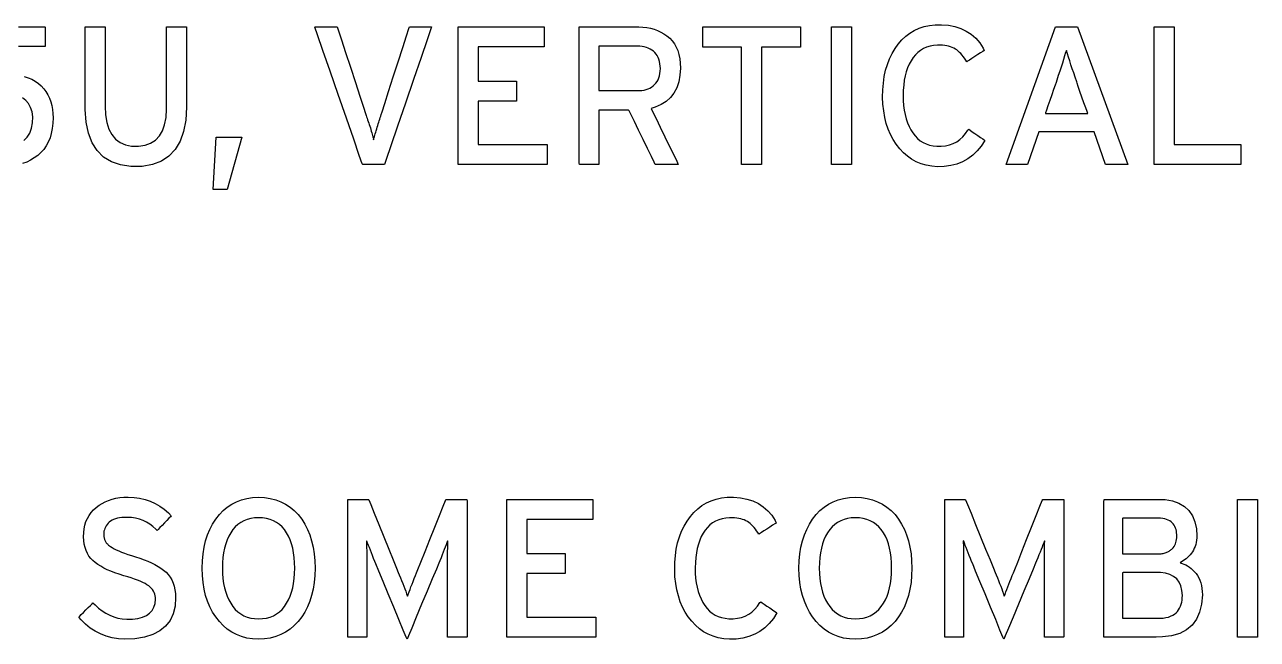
# Model space of a CAD drawing. Extents: x 1 to 47.7, y 0.2 to 35.
# Drawn here: x 7.578 to 9.928, y 25.846 to 27.016 of the extents above; entities that cross this region are included whole.
import ezdxf

# ---------------------------------------------------------------- set-up
doc = ezdxf.new("R2010")
doc.units = 0
doc.header["$MEASUREMENT"] = 0
doc.layers.add('8_0_____DWG', color=7, linetype='CONTINUOUS')

msp = doc.modelspace()

# ---------------------------------------------------------------- linework, layer by layer
at = {"layer": '8_0_____DWG'}
for points in [[(7.567, 27.0124), (7.5903, 27.0124), (7.6078, 27.0124), (7.6169, 27.0124), (7.6175, 27.0118), (7.6175, 27.0089), (7.6175, 27.0041), (7.6175, 26.9983), (7.6175, 26.9919), (7.6175, 26.9858), (7.6175, 26.9805), (7.6175, 26.9767), (7.6175, 26.9751), (7.614, 26.975), (7.603, 26.975), (7.5865, 26.975), (7.5668, 26.975)], [(8.4049, 26.75), (8.4049, 27.0124), (8.5687, 27.0124), (8.5687, 26.9743), (8.443, 26.9743), (8.443, 26.9091), (8.516, 26.9091), (8.516, 26.871), (8.443, 26.871), (8.443, 26.7881), (8.5742, 26.7881), (8.5742, 26.75), (8.4049, 26.75)], [(8.9832, 26.9739), (8.9832, 26.75), (8.9451, 26.75), (8.9451, 26.9739), (8.8709, 26.9739), (8.8709, 27.0124), (9.0574, 27.0124), (9.0574, 26.9739), (8.9832, 26.9739)], [(9.1163, 26.75), (9.1163, 27.0124), (9.1544, 27.0124), (9.1544, 26.75), (9.1163, 26.75)], [(9.6389, 26.75), (9.6169, 26.8123), (9.5118, 26.8123), (9.49, 26.75), (9.4492, 26.75), (9.5437, 27.0124), (9.5854, 27.0124), (9.681, 26.75), (9.6389, 26.75)], [(9.7317, 26.75), (9.7317, 27.0124), (9.7698, 27.0124), (9.7698, 26.7884), (9.8966, 26.7884), (9.8966, 26.75), (9.7317, 26.75)], [(7.5773, 26.9179), (7.585, 26.9155), (7.5921, 26.9124), (7.5986, 26.9088), (7.6046, 26.9046), (7.61, 26.8998), (7.6148, 26.8945), (7.619, 26.8889), (7.6226, 26.8828), (7.6257, 26.8764), (7.6282, 26.8697), (7.6302, 26.8626), (7.6316, 26.8551), (7.6325, 26.8473), (7.6327, 26.8391), (7.6323, 26.8286), (7.6312, 26.8187), (7.6293, 26.8095), (7.6268, 26.8009), (7.6235, 26.7929), (7.6196, 26.7856), (7.6149, 26.7789), (7.6095, 26.7729), (7.6035, 26.7675), (7.5969, 26.7627), (7.5899, 26.7585), (7.5824, 26.7549), (7.5745, 26.7519)], [(7.5767, 26.7959), (7.5833, 26.8023), (7.5882, 26.81), (7.5917, 26.8191), (7.5936, 26.8295), (7.5938, 26.8407), (7.5925, 26.8504), (7.5899, 26.8589), (7.586, 26.8661), (7.5809, 26.8722), (7.5744, 26.877)], [(7.9645, 26.7028), (7.938, 26.7028), (7.9435, 26.802), (7.9927, 26.802), (7.9645, 26.7028)], [(8.4978, 25.85), (8.4978, 26.1124), (8.6615, 26.1124), (8.6615, 26.0743), (8.5358, 26.0743), (8.5358, 26.0091), (8.6088, 26.0091), (8.6088, 25.971), (8.5358, 25.971), (8.5358, 25.8881), (8.667, 25.8881), (8.667, 25.85), (8.4978, 25.85)], [(9.8901, 25.85), (9.8901, 26.1124), (9.9282, 26.1124), (9.9282, 25.85), (9.8901, 25.85)]]:
    msp.add_lwpolyline(points, dxfattribs=at)
for points in [[(7.8871, 26.8594), (7.8856, 26.8347), (7.8815, 26.8131), (7.8748, 26.7945), (7.8655, 26.7789), (7.8536, 26.7663), (7.8392, 26.7567), (7.8221, 26.7501), (7.8025, 26.7465), (7.7808, 26.7462), (7.761, 26.7493), (7.7437, 26.7554), (7.729, 26.7644), (7.7169, 26.7766), (7.7073, 26.7917), (7.7003, 26.8098), (7.6959, 26.8309), (7.694, 26.855), (7.6939, 26.8639), (7.6939, 26.8774), (7.6939, 26.8981), (7.6939, 26.9231), (7.6939, 26.9495), (7.6939, 26.9745), (7.6939, 26.9952), (7.6939, 27.0087), (7.694, 27.0124), (7.6959, 27.0124), (7.7001, 27.0124), (7.7058, 27.0124), (7.7123, 27.0124), (7.7188, 27.0124), (7.7247, 27.0124), (7.7293, 27.0124), (7.7317, 27.0124), (7.732, 27.0103), (7.732, 26.9986), (7.732, 26.9793), (7.732, 26.9551), (7.732, 26.9289), (7.732, 26.9035), (7.732, 26.8819), (7.732, 26.8668), (7.732, 26.8612), (7.7328, 26.8446), (7.7351, 26.83), (7.7391, 26.8175), (7.7446, 26.807), (7.7516, 26.7986), (7.7603, 26.7921), (7.7705, 26.7877), (7.7823, 26.7854), (7.7955, 26.7851), (7.8079, 26.787), (7.8186, 26.7909), (7.8277, 26.7967), (7.8352, 26.8045), (7.841, 26.8142), (7.8453, 26.826), (7.848, 26.8396), (7.849, 26.8553), (7.849, 26.8624), (7.849, 26.876), (7.849, 26.8969), (7.849, 26.9221), (7.849, 26.9488), (7.849, 26.9741), (7.849, 26.995), (7.849, 27.0086), (7.8491, 27.0124), (7.851, 27.0124), (7.8552, 27.0124), (7.8609, 27.0124), (7.8674, 27.0124), (7.8739, 27.0124), (7.8798, 27.0124), (7.8844, 27.0124), (7.8868, 27.0124), (7.8871, 27.0103), (7.8871, 26.9985), (7.8871, 26.9789), (7.8871, 26.9544), (7.8871, 26.9279), (7.8871, 26.9022), (7.8871, 26.8803), (7.8871, 26.8651)], [(8.2641, 26.75), (8.2626, 26.75), (8.2585, 26.75), (8.2526, 26.75), (8.2456, 26.75), (8.2385, 26.75), (8.2318, 26.75), (8.2265, 26.75), (8.2232, 26.75), (8.2221, 26.7513), (8.2164, 26.7675), (8.2058, 26.7982), (8.1918, 26.8384), (8.1762, 26.8833), (8.1607, 26.9279), (8.147, 26.9674), (8.1367, 26.997), (8.1316, 27.0116), (8.1322, 27.0124), (8.1358, 27.0124), (8.1415, 27.0124), (8.1484, 27.0124), (8.1558, 27.0124), (8.1629, 27.0124), (8.1689, 27.0124), (8.1729, 27.0124), (8.1742, 27.0123), (8.1766, 27.005), (8.1823, 26.9877), (8.1902, 26.9634), (8.1994, 26.9353), (8.2089, 26.9065), (8.2175, 26.8801), (8.2243, 26.8592), (8.2283, 26.847), (8.2294, 26.8438), (8.2303, 26.841), (8.2313, 26.8381), (8.2323, 26.8352), (8.2333, 26.8323), (8.2343, 26.8292), (8.2353, 26.8261), (8.2363, 26.823), (8.2374, 26.8198), (8.2383, 26.8166), (8.2392, 26.8135), (8.24, 26.8106), (8.2407, 26.8079), (8.2414, 26.8053), (8.2421, 26.8029), (8.2427, 26.8007), (8.2432, 26.7986), (8.2437, 26.7974), (8.2442, 26.7993), (8.2447, 26.8015), (8.2453, 26.8037), (8.2461, 26.8062), (8.2469, 26.8088), (8.2477, 26.8116), (8.2487, 26.8146), (8.2497, 26.8178), (8.2507, 26.821), (8.2517, 26.8243), (8.2526, 26.8275), (8.2536, 26.8306), (8.2545, 26.8336), (8.2554, 26.8366), (8.2563, 26.8395), (8.2571, 26.8424), (8.258, 26.8452), (8.2597, 26.8506), (8.2648, 26.8663), (8.2723, 26.8895), (8.2812, 26.9171), (8.2906, 26.9459), (8.2993, 26.973), (8.3065, 26.995), (8.311, 27.009), (8.3122, 27.0124), (8.3146, 27.0124), (8.3193, 27.0124), (8.3256, 27.0124), (8.3328, 27.0124), (8.34, 27.0124), (8.3465, 27.0124), (8.3514, 27.0124), (8.354, 27.0124), (8.3528, 27.0083), (8.3457, 26.9877), (8.3341, 26.954), (8.3197, 26.912), (8.3042, 26.8667), (8.2892, 26.823), (8.2764, 26.7857), (8.2675, 26.7597)], [(8.8286, 26.9339), (8.8276, 26.92), (8.8252, 26.9074), (8.8214, 26.8961), (8.8161, 26.8862), (8.8093, 26.8775), (8.8011, 26.8702), (8.7915, 26.8642), (8.7804, 26.8595), (8.7729, 26.8567), (8.7761, 26.8501), (8.7822, 26.8375), (8.7901, 26.8211), (8.799, 26.8028), (8.8078, 26.7845), (8.8157, 26.7684), (8.8215, 26.7563), (8.8244, 26.7503), (8.8237, 26.75), (8.82, 26.75), (8.8142, 26.75), (8.807, 26.75), (8.7994, 26.75), (8.7922, 26.75), (8.7861, 26.75), (8.7819, 26.75), (8.7806, 26.75), (8.7784, 26.7545), (8.7731, 26.7653), (8.7658, 26.7804), (8.7574, 26.7978), (8.7487, 26.8157), (8.7408, 26.8321), (8.7345, 26.845), (8.7308, 26.8526), (8.7298, 26.8538), (8.7259, 26.8538), (8.7189, 26.8538), (8.71, 26.8538), (8.7001, 26.8538), (8.6904, 26.8538), (8.6819, 26.8538), (8.6757, 26.8538), (8.6729, 26.8538), (8.6728, 26.8512), (8.6728, 26.842), (8.6728, 26.8279), (8.6728, 26.8109), (8.6728, 26.7929), (8.6728, 26.7759), (8.6728, 26.7619), (8.6728, 26.7526), (8.6727, 26.75), (8.6709, 26.75), (8.6668, 26.75), (8.6613, 26.75), (8.655, 26.75), (8.6486, 26.75), (8.6428, 26.75), (8.6383, 26.75), (8.6358, 26.75), (8.6355, 26.753), (8.6355, 26.7722), (8.6355, 26.8049), (8.6355, 26.8463), (8.6355, 26.8915), (8.6355, 26.9356), (8.6355, 26.9737), (8.6355, 27.0009), (8.6355, 27.0123), (8.6389, 27.0124), (8.6494, 27.0124), (8.6649, 27.0124), (8.6833, 27.0124), (8.7026, 27.0124), (8.7206, 27.0124), (8.7353, 27.0124), (8.7447, 27.0124), (8.7491, 27.0124), (8.7569, 27.012), (8.7643, 27.0111), (8.7715, 27.0097), (8.7783, 27.0078), (8.7849, 27.0054), (8.7911, 27.0025), (8.7971, 26.9991), (8.8027, 26.9952), (8.808, 26.9908), (8.8128, 26.9857), (8.8169, 26.98), (8.8204, 26.9738), (8.8233, 26.967), (8.8256, 26.9596), (8.8272, 26.9516), (8.8282, 26.9431)], [(9.4089, 26.796), (9.402, 26.7853), (9.3944, 26.7759), (9.3859, 26.7678), (9.3766, 26.761), (9.3664, 26.7554), (9.3555, 26.7511), (9.3437, 26.748), (9.3312, 26.7463), (9.3184, 26.7459), (9.3074, 26.7468), (9.297, 26.7487), (9.2872, 26.7516), (9.2779, 26.7554), (9.2692, 26.7601), (9.261, 26.7659), (9.2534, 26.7725), (9.2464, 26.7802), (9.2399, 26.7886), (9.234, 26.7976), (9.2289, 26.8072), (9.2245, 26.8175), (9.2209, 26.8284), (9.218, 26.84), (9.2159, 26.8522), (9.2145, 26.865), (9.2139, 26.8785), (9.2142, 26.8922), (9.2153, 26.9053), (9.2171, 26.9178), (9.2196, 26.9297), (9.223, 26.9409), (9.227, 26.9515), (9.2319, 26.9615), (9.2375, 26.9709), (9.2438, 26.9796), (9.2506, 26.9875), (9.2579, 26.9944), (9.2658, 27.0005), (9.2743, 27.0055), (9.2834, 27.0096), (9.293, 27.0128), (9.3032, 27.015), (9.3139, 27.0163), (9.3261, 27.0165), (9.3393, 27.0154), (9.3516, 27.0129), (9.363, 27.0093), (9.3734, 27.0043), (9.3828, 26.9981), (9.3913, 26.9907), (9.3989, 26.982), (9.4055, 26.972), (9.4074, 26.9673), (9.4049, 26.9657), (9.4007, 26.963), (9.3954, 26.9596), (9.3896, 26.9559), (9.384, 26.9522), (9.3792, 26.9491), (9.3757, 26.9469), (9.3741, 26.9459), (9.3722, 26.949), (9.37, 26.9524), (9.3677, 26.9556), (9.3653, 26.9585), (9.3629, 26.9613), (9.3604, 26.9638), (9.3579, 26.9662), (9.3553, 26.9683), (9.3526, 26.9701), (9.3496, 26.9717), (9.3465, 26.9731), (9.3432, 26.9743), (9.3397, 26.9753), (9.336, 26.9761), (9.3322, 26.9768), (9.3282, 26.9772), (9.324, 26.9774), (9.3184, 26.9773), (9.3111, 26.9767), (9.3043, 26.9753), (9.2978, 26.9734), (9.2919, 26.9708), (9.2863, 26.9675), (9.2811, 26.9636), (9.2764, 26.959), (9.2721, 26.9538), (9.2682, 26.9479), (9.2647, 26.9414), (9.2616, 26.9344), (9.259, 26.9269), (9.2569, 26.919), (9.2552, 26.9105), (9.254, 26.9015), (9.2533, 26.892), (9.253, 26.882), (9.2532, 26.872), (9.2539, 26.8625), (9.255, 26.8536), (9.2566, 26.8451), (9.2587, 26.8371), (9.2612, 26.8297), (9.2642, 26.8227), (9.2677, 26.8162), (9.2716, 26.8102), (9.2758, 26.8046), (9.2805, 26.7997), (9.2856, 26.7955), (9.2911, 26.7921), (9.297, 26.7893), (9.3034, 26.7872), (9.3102, 26.7858), (9.3174, 26.785), (9.3254, 26.785), (9.3336, 26.7859), (9.3413, 26.7876), (9.3485, 26.7901), (9.3551, 26.7935), (9.3612, 26.7978), (9.3667, 26.8029), (9.3717, 26.809), (9.3762, 26.8158), (9.3779, 26.8174), (9.3805, 26.8156), (9.3847, 26.8127), (9.3897, 26.8092), (9.3951, 26.8055), (9.4003, 26.8019), (9.4047, 26.7989), (9.4078, 26.7967)], [(8.7902, 26.9328), (8.79, 26.9377), (8.7894, 26.9422), (8.7885, 26.9465), (8.7874, 26.9505), (8.7859, 26.9541), (8.7841, 26.9575), (8.782, 26.9605), (8.7796, 26.9633), (8.7769, 26.9658), (8.7739, 26.9681), (8.7707, 26.9701), (8.7672, 26.9718), (8.7635, 26.9731), (8.7595, 26.9741), (8.7553, 26.9749), (8.7509, 26.9753), (8.7469, 26.9754), (8.7432, 26.9754), (8.735, 26.9754), (8.7237, 26.9754), (8.7108, 26.9754), (8.6978, 26.9754), (8.6862, 26.9754), (8.6774, 26.9754), (8.673, 26.9754), (8.6728, 26.9737), (8.6728, 26.9663), (8.6728, 26.9547), (8.6728, 26.9406), (8.6728, 26.9256), (8.6728, 26.9115), (8.6728, 26.8999), (8.6728, 26.8925), (8.673, 26.8908), (8.6774, 26.8908), (8.6862, 26.8908), (8.6978, 26.8908), (8.7108, 26.8908), (8.7237, 26.8908), (8.735, 26.8908), (8.7432, 26.8908), (8.7469, 26.8908), (8.7508, 26.8909), (8.7552, 26.8913), (8.7593, 26.892), (8.7632, 26.893), (8.7669, 26.8942), (8.7703, 26.8958), (8.7736, 26.8977), (8.7765, 26.8999), (8.7793, 26.9023), (8.7818, 26.905), (8.7839, 26.9081), (8.7858, 26.9114), (8.7873, 26.9151), (8.7885, 26.9191), (8.7894, 26.9233), (8.7899, 26.9279)], [(9.5838, 26.9078), (9.5808, 26.9164), (9.5781, 26.9247), (9.5754, 26.9326), (9.5729, 26.9402), (9.5706, 26.9475), (9.5683, 26.9543), (9.5663, 26.9609), (9.5643, 26.9671), (9.5626, 26.9635), (9.5607, 26.9571), (9.5587, 26.9504), (9.5565, 26.9433), (9.5541, 26.9358), (9.5516, 26.9279), (9.5488, 26.9197), (9.546, 26.911), (9.5444, 26.9065), (9.5427, 26.9015), (9.5398, 26.8932), (9.5362, 26.8829), (9.5324, 26.872), (9.5289, 26.8617), (9.526, 26.8534), (9.5242, 26.8483), (9.5244, 26.8474), (9.5302, 26.8474), (9.5406, 26.8474), (9.5541, 26.8474), (9.5688, 26.8474), (9.583, 26.8474), (9.5948, 26.8474), (9.6027, 26.8474), (9.6048, 26.8475), (9.6036, 26.8509), (9.6011, 26.8581), (9.5977, 26.8678), (9.5939, 26.8787), (9.5901, 26.8895), (9.5869, 26.8988), (9.5846, 26.9053)], [(7.8662, 25.9253), (7.8651, 25.9088), (7.8616, 25.8941), (7.8556, 25.8814), (7.8471, 25.8707), (7.8362, 25.8618), (7.8228, 25.8549), (7.807, 25.8499), (7.7887, 25.8469), (7.7696, 25.8459), (7.7571, 25.8469), (7.7452, 25.8489), (7.7339, 25.8519), (7.7232, 25.856), (7.7131, 25.8611), (7.7036, 25.8672), (7.6947, 25.8744), (7.6864, 25.8826), (7.6818, 25.8883), (7.6834, 25.89), (7.6865, 25.8931), (7.6906, 25.8971), (7.6952, 25.9017), (7.6997, 25.9062), (7.7038, 25.9103), (7.707, 25.9135), (7.7087, 25.9152), (7.7126, 25.9115), (7.7193, 25.9054), (7.7262, 25.9), (7.7333, 25.8954), (7.7407, 25.8916), (7.7484, 25.8886), (7.7564, 25.8864), (7.7646, 25.8849), (7.773, 25.8843), (7.7838, 25.8845), (7.7941, 25.8857), (7.803, 25.888), (7.8105, 25.8912), (7.8167, 25.8954), (7.8215, 25.9006), (7.8249, 25.9068), (7.827, 25.9139), (7.8278, 25.9221), (7.8276, 25.9257), (7.8272, 25.9289), (7.8264, 25.932), (7.8253, 25.9349), (7.8239, 25.9377), (7.8221, 25.9404), (7.82, 25.9429), (7.8177, 25.9453), (7.8149, 25.9476), (7.8116, 25.9498), (7.8079, 25.952), (7.8036, 25.9542), (7.7989, 25.9564), (7.7936, 25.9585), (7.7879, 25.9606), (7.7817, 25.9627), (7.775, 25.9648), (7.7673, 25.967), (7.7587, 25.9696), (7.7506, 25.9724), (7.743, 25.9753), (7.7359, 25.9784), (7.7294, 25.9816), (7.7234, 25.9849), (7.7179, 25.9884), (7.7129, 25.992), (7.7084, 25.9957), (7.7044, 25.9998), (7.7009, 26.0043), (7.698, 26.0093), (7.6955, 26.0148), (7.6936, 26.0207), (7.6922, 26.0271), (7.6912, 26.034), (7.6908, 26.0413), (7.691, 26.049), (7.6919, 26.0563), (7.6933, 26.0633), (7.6954, 26.0699), (7.6981, 26.0761), (7.7014, 26.0819), (7.7053, 26.0874), (7.7098, 26.0924), (7.7149, 26.0971), (7.7204, 26.1012), (7.7261, 26.1048), (7.7322, 26.1079), (7.7386, 26.1105), (7.7453, 26.1127), (7.7523, 26.1144), (7.7597, 26.1156), (7.7674, 26.1163), (7.7758, 26.1166), (7.787, 26.116), (7.7977, 26.1144), (7.8079, 26.112), (7.8177, 26.1087), (7.8271, 26.1045), (7.836, 26.0994), (7.8444, 26.0934), (7.8524, 26.0865), (7.8578, 26.0809), (7.8563, 26.0794), (7.8534, 26.0763), (7.8494, 26.0722), (7.8449, 26.0676), (7.8404, 26.0629), (7.8363, 26.0586), (7.833, 26.0552), (7.8312, 26.0533), (7.8284, 26.0557), (7.8229, 26.0607), (7.817, 26.0652), (7.8107, 26.0689), (7.8042, 26.0721), (7.7972, 26.0746), (7.79, 26.0764), (7.7823, 26.0776), (7.7744, 26.0781), (7.7684, 26.078), (7.7637, 26.0777), (7.7593, 26.0771), (7.7553, 26.0764), (7.7515, 26.0753), (7.7481, 26.0741), (7.745, 26.0727), (7.7422, 26.071), (7.7397, 26.0691), (7.7375, 26.0669), (7.7355, 26.0646), (7.7339, 26.0622), (7.7324, 26.0597), (7.7313, 26.0571), (7.7304, 26.0543), (7.7297, 26.0515), (7.7294, 26.0485), (7.7292, 26.0454), (7.7293, 26.0439), (7.7294, 26.0424), (7.7295, 26.041), (7.7298, 26.0396), (7.73, 26.0383), (7.7304, 26.037), (7.7308, 26.0358), (7.7313, 26.0346), (7.7319, 26.0335), (7.7325, 26.0322), (7.7332, 26.031), (7.7341, 26.0298), (7.7351, 26.0286), (7.7361, 26.0274), (7.7373, 26.0262), (7.7386, 26.0251), (7.7399, 26.0239), (7.742, 26.0224), (7.7452, 26.0204), (7.7489, 26.0183), (7.7532, 26.0162), (7.7579, 26.0141), (7.7632, 26.0119), (7.769, 26.0098), (7.7752, 26.0076), (7.782, 26.0054), (7.79, 26.003), (7.7982, 26.0003), (7.806, 25.9975), (7.8133, 25.9945), (7.8202, 25.9914), (7.8266, 25.9881), (7.8327, 25.9847), (7.8383, 25.9811), (7.8434, 25.9774), (7.8481, 25.9734), (7.8523, 25.969), (7.8559, 25.9641), (7.859, 25.9588), (7.8615, 25.953), (7.8635, 25.9468), (7.865, 25.9401), (7.8658, 25.9329)], [(8.1321, 25.9813), (8.1316, 25.9673), (8.1304, 25.954), (8.1283, 25.9414), (8.1255, 25.9295), (8.122, 25.9182), (8.1176, 25.9076), (8.1125, 25.8977), (8.1066, 25.8884), (8.0999, 25.8798), (8.0925, 25.872), (8.0845, 25.8652), (8.0759, 25.8595), (8.0668, 25.8547), (8.057, 25.851), (8.0467, 25.8482), (8.0358, 25.8465), (8.0242, 25.8458), (8.0128, 25.8465), (8.002, 25.8482), (7.9918, 25.851), (7.9821, 25.8547), (7.9731, 25.8595), (7.9647, 25.8652), (7.9568, 25.872), (7.9496, 25.8798), (7.9429, 25.8884), (7.9368, 25.8977), (7.9316, 25.9076), (7.9271, 25.9182), (7.9235, 25.9295), (7.9206, 25.9414), (7.9185, 25.954), (7.9173, 25.9673), (7.9168, 25.9813), (7.9173, 25.9953), (7.9185, 26.0086), (7.9206, 26.0212), (7.9235, 26.0332), (7.9271, 26.0446), (7.9316, 26.0552), (7.9368, 26.0653), (7.9429, 26.0746), (7.9496, 26.0833), (7.9568, 26.0909), (7.9647, 26.0976), (7.9731, 26.1032), (7.9821, 26.1079), (7.9918, 26.1116), (8.002, 26.1142), (8.0128, 26.1159), (8.0242, 26.1166), (8.0358, 26.1159), (8.0467, 26.1142), (8.057, 26.1116), (8.0668, 26.1079), (8.0759, 26.1032), (8.0845, 26.0976), (8.0925, 26.0909), (8.0999, 26.0833), (8.1066, 26.0746), (8.1125, 26.0653), (8.1176, 26.0552), (8.122, 26.0446), (8.1255, 26.0332), (8.1283, 26.0212), (8.1304, 26.0086), (8.1316, 25.9953)], [(8.3846, 25.8499), (8.3846, 25.8549), (8.3846, 25.8682), (8.3846, 25.8875), (8.3846, 25.9101), (8.3846, 25.9337), (8.3846, 25.9558), (8.3846, 25.9739), (8.3846, 25.9857), (8.3846, 25.9902), (8.3846, 25.9966), (8.3846, 26.0027), (8.3847, 26.0085), (8.3847, 26.0139), (8.3848, 26.0191), (8.3849, 26.0239), (8.3851, 26.0285), (8.3852, 26.0327), (8.3847, 26.0333), (8.3833, 26.0296), (8.3818, 26.0256), (8.3801, 26.0214), (8.3783, 26.0168), (8.3764, 26.0119), (8.3743, 26.0067), (8.3721, 26.0013), (8.3698, 25.9955), (8.368, 25.9911), (8.3632, 25.9795), (8.3554, 25.9609), (8.3457, 25.9377), (8.3352, 25.9126), (8.325, 25.8883), (8.3162, 25.8673), (8.31, 25.8523), (8.3073, 25.8459), (8.3055, 25.85), (8.3, 25.8634), (8.2918, 25.8833), (8.2819, 25.9071), (8.2715, 25.9322), (8.2617, 25.956), (8.2535, 25.9759), (8.248, 25.9893), (8.2459, 25.9942), (8.2436, 26), (8.2414, 26.0055), (8.2394, 26.0108), (8.2374, 26.0157), (8.2356, 26.0204), (8.2338, 26.0247), (8.2322, 26.0288), (8.2308, 26.0325), (8.2299, 26.0336), (8.2301, 26.0294), (8.2302, 26.025), (8.2303, 26.0202), (8.2304, 26.0151), (8.2305, 26.0097), (8.2305, 26.004), (8.2306, 25.998), (8.2306, 25.9916), (8.2306, 25.9871), (8.2306, 25.9772), (8.2306, 25.9603), (8.2306, 25.9388), (8.2306, 25.9154), (8.2306, 25.8923), (8.2306, 25.8721), (8.2306, 25.8572), (8.2306, 25.8501), (8.2298, 25.8499), (8.2268, 25.8499), (8.2221, 25.8499), (8.2164, 25.8499), (8.2103, 25.8499), (8.2044, 25.8499), (8.1995, 25.8499), (8.196, 25.8499), (8.1947, 25.8499), (8.1947, 25.8593), (8.1947, 25.8846), (8.1947, 25.9209), (8.1947, 25.9637), (8.1947, 26.0084), (8.1947, 26.0502), (8.1947, 26.0844), (8.1947, 26.1066), (8.1948, 26.1124), (8.1968, 26.1124), (8.201, 26.1124), (8.2067, 26.1124), (8.2133, 26.1124), (8.2199, 26.1124), (8.226, 26.1124), (8.2308, 26.1124), (8.2336, 26.1124), (8.2345, 26.1113), (8.2382, 26.1023), (8.2449, 26.0859), (8.2535, 26.0647), (8.2631, 26.0411), (8.2726, 26.0177), (8.281, 25.9969), (8.2874, 25.9813), (8.2907, 25.9732), (8.2926, 25.9687), (8.2949, 25.963), (8.2971, 25.9576), (8.2992, 25.9522), (8.3013, 25.947), (8.3031, 25.942), (8.3049, 25.9372), (8.3066, 25.9325), (8.3082, 25.928), (8.3097, 25.9314), (8.3113, 25.936), (8.3131, 25.9408), (8.3149, 25.9457), (8.3169, 25.9509), (8.319, 25.9562), (8.3211, 25.9617), (8.3234, 25.9674), (8.3255, 25.9726), (8.328, 25.9787), (8.3337, 25.9929), (8.3416, 26.0128), (8.3508, 26.0358), (8.3603, 26.0596), (8.369, 26.0815), (8.3761, 26.0992), (8.3804, 26.1101), (8.3815, 26.1124), (8.3839, 26.1124), (8.3884, 26.1124), (8.3945, 26.1124), (8.4013, 26.1124), (8.4081, 26.1124), (8.4142, 26.1124), (8.419, 26.1124), (8.4216, 26.1124), (8.4219, 26.1094), (8.4219, 26.0906), (8.4219, 26.0586), (8.4219, 26.0181), (8.4219, 25.9737), (8.4219, 25.93), (8.4219, 25.8918), (8.4219, 25.8637), (8.4219, 25.8504), (8.4211, 25.8499), (8.418, 25.8499), (8.4131, 25.8499), (8.4071, 25.8499), (8.4008, 25.8499), (8.3947, 25.8499), (8.3895, 25.8499), (8.3859, 25.8499)], [(9.0125, 25.896), (9.0056, 25.8853), (8.9979, 25.8759), (8.9894, 25.8678), (8.9801, 25.861), (8.97, 25.8554), (8.9591, 25.8511), (8.9473, 25.848), (8.9347, 25.8463), (8.922, 25.8459), (8.911, 25.8468), (8.9006, 25.8487), (8.8907, 25.8516), (8.8815, 25.8554), (8.8727, 25.8601), (8.8646, 25.8659), (8.857, 25.8725), (8.85, 25.8802), (8.8435, 25.8886), (8.8376, 25.8976), (8.8325, 25.9072), (8.8281, 25.9175), (8.8245, 25.9284), (8.8216, 25.94), (8.8195, 25.9522), (8.8181, 25.965), (8.8175, 25.9785), (8.8178, 25.9922), (8.8188, 26.0053), (8.8206, 26.0178), (8.8232, 26.0297), (8.8265, 26.0409), (8.8306, 26.0515), (8.8354, 26.0615), (8.841, 26.0709), (8.8474, 26.0796), (8.8541, 26.0875), (8.8615, 26.0945), (8.8694, 26.1005), (8.8779, 26.1055), (8.8869, 26.1096), (8.8966, 26.1128), (8.9068, 26.115), (8.9175, 26.1163), (8.9296, 26.1165), (8.9429, 26.1154), (8.9552, 26.113), (8.9666, 26.1093), (8.977, 26.1043), (8.9864, 26.0981), (8.9949, 26.0907), (9.0025, 26.082), (9.009, 26.072), (9.011, 26.0673), (9.0084, 26.0657), (9.0042, 26.063), (8.9989, 26.0596), (8.9932, 26.0559), (8.9876, 26.0522), (8.9827, 26.0491), (8.9792, 26.0469), (8.9777, 26.0459), (8.9758, 26.049), (8.9736, 26.0524), (8.9713, 26.0556), (8.9689, 26.0585), (8.9665, 26.0613), (8.964, 26.0638), (8.9615, 26.0662), (8.9589, 26.0683), (8.9562, 26.0701), (8.9532, 26.0717), (8.9501, 26.0731), (8.9468, 26.0743), (8.9433, 26.0753), (8.9396, 26.0761), (8.9358, 26.0768), (8.9318, 26.0772), (8.9276, 26.0774), (8.9219, 26.0773), (8.9147, 26.0767), (8.9078, 26.0753), (8.9014, 26.0734), (8.8954, 26.0708), (8.8899, 26.0675), (8.8847, 26.0636), (8.88, 26.059), (8.8757, 26.0538), (8.8718, 26.0479), (8.8682, 26.0414), (8.8652, 26.0344), (8.8626, 26.027), (8.8605, 26.019), (8.8588, 26.0105), (8.8576, 26.0015), (8.8569, 25.992), (8.8566, 25.982), (8.8568, 25.972), (8.8575, 25.9625), (8.8586, 25.9536), (8.8602, 25.9451), (8.8623, 25.9371), (8.8648, 25.9297), (8.8678, 25.9227), (8.8713, 25.9162), (8.8752, 25.9102), (8.8794, 25.9046), (8.8841, 25.8997), (8.8891, 25.8955), (8.8947, 25.8921), (8.9006, 25.8893), (8.907, 25.8872), (8.9137, 25.8858), (8.9209, 25.885), (8.929, 25.885), (8.9372, 25.8859), (8.9449, 25.8876), (8.952, 25.8901), (8.9587, 25.8935), (8.9647, 25.8978), (8.9703, 25.903), (8.9753, 25.909), (8.9798, 25.9158), (8.9815, 25.9174), (8.9841, 25.9156), (8.9882, 25.9127), (8.9933, 25.9092), (8.9987, 25.9055), (9.0039, 25.9019), (9.0083, 25.8989), (9.0113, 25.8967)], [(9.2697, 25.9813), (9.2692, 25.9673), (9.268, 25.954), (9.266, 25.9414), (9.2632, 25.9295), (9.2596, 25.9182), (9.2553, 25.9076), (9.2501, 25.8977), (9.2442, 25.8884), (9.2375, 25.8798), (9.2301, 25.872), (9.2221, 25.8652), (9.2136, 25.8595), (9.2044, 25.8547), (9.1947, 25.851), (9.1843, 25.8482), (9.1734, 25.8465), (9.1619, 25.8458), (9.1505, 25.8465), (9.1396, 25.8482), (9.1294, 25.851), (9.1198, 25.8547), (9.1107, 25.8595), (9.1023, 25.8652), (9.0945, 25.872), (9.0872, 25.8798), (9.0805, 25.8884), (9.0745, 25.8977), (9.0692, 25.9076), (9.0648, 25.9182), (9.0611, 25.9295), (9.0582, 25.9414), (9.0562, 25.954), (9.0549, 25.9673), (9.0544, 25.9813), (9.0549, 25.9953), (9.0562, 26.0086), (9.0582, 26.0212), (9.0611, 26.0332), (9.0648, 26.0446), (9.0692, 26.0552), (9.0745, 26.0653), (9.0805, 26.0746), (9.0872, 26.0833), (9.0945, 26.0909), (9.1023, 26.0976), (9.1107, 26.1032), (9.1198, 26.1079), (9.1294, 26.1116), (9.1396, 26.1142), (9.1505, 26.1159), (9.1619, 26.1166), (9.1734, 26.1159), (9.1843, 26.1142), (9.1947, 26.1116), (9.2044, 26.1079), (9.2136, 26.1032), (9.2221, 26.0976), (9.2301, 26.0909), (9.2375, 26.0833), (9.2442, 26.0746), (9.2501, 26.0653), (9.2553, 26.0552), (9.2596, 26.0446), (9.2632, 26.0332), (9.266, 26.0212), (9.268, 26.0086), (9.2692, 25.9953)], [(9.5222, 25.8499), (9.5222, 25.8549), (9.5222, 25.8682), (9.5222, 25.8875), (9.5222, 25.9101), (9.5222, 25.9337), (9.5222, 25.9558), (9.5222, 25.9739), (9.5222, 25.9857), (9.5222, 25.9902), (9.5222, 25.9966), (9.5223, 26.0027), (9.5223, 26.0085), (9.5224, 26.0139), (9.5225, 26.0191), (9.5226, 26.0239), (9.5227, 26.0285), (9.5229, 26.0327), (9.5224, 26.0333), (9.5209, 26.0296), (9.5194, 26.0256), (9.5177, 26.0214), (9.5159, 26.0168), (9.514, 26.0119), (9.5119, 26.0067), (9.5098, 26.0013), (9.5074, 25.9955), (9.5056, 25.9911), (9.5008, 25.9795), (9.493, 25.9609), (9.4833, 25.9377), (9.4728, 25.9126), (9.4627, 25.8883), (9.4539, 25.8673), (9.4476, 25.8523), (9.4449, 25.8459), (9.4431, 25.85), (9.4376, 25.8634), (9.4294, 25.8833), (9.4196, 25.9071), (9.4092, 25.9322), (9.3993, 25.956), (9.3911, 25.9759), (9.3856, 25.9893), (9.3836, 25.9942), (9.3813, 26), (9.3791, 26.0055), (9.377, 26.0108), (9.375, 26.0157), (9.3732, 26.0204), (9.3715, 26.0247), (9.3699, 26.0288), (9.3684, 26.0325), (9.3675, 26.0336), (9.3677, 26.0294), (9.3678, 26.025), (9.3679, 26.0202), (9.368, 26.0151), (9.3681, 26.0097), (9.3682, 26.004), (9.3682, 25.998), (9.3682, 25.9916), (9.3682, 25.9871), (9.3682, 25.9772), (9.3682, 25.9603), (9.3682, 25.9388), (9.3682, 25.9154), (9.3682, 25.8923), (9.3682, 25.8721), (9.3682, 25.8572), (9.3682, 25.8501), (9.3674, 25.8499), (9.3644, 25.8499), (9.3597, 25.8499), (9.354, 25.8499), (9.3479, 25.8499), (9.3421, 25.8499), (9.3371, 25.8499), (9.3337, 25.8499), (9.3324, 25.8499), (9.3324, 25.8593), (9.3324, 25.8846), (9.3324, 25.9209), (9.3324, 25.9637), (9.3324, 26.0084), (9.3324, 26.0502), (9.3324, 26.0844), (9.3324, 26.1066), (9.3324, 26.1124), (9.3344, 26.1124), (9.3387, 26.1124), (9.3444, 26.1124), (9.3509, 26.1124), (9.3576, 26.1124), (9.3637, 26.1124), (9.3684, 26.1124), (9.3713, 26.1124), (9.3721, 26.1113), (9.3758, 26.1023), (9.3825, 26.0859), (9.3911, 26.0647), (9.4007, 26.0411), (9.4102, 26.0177), (9.4187, 25.9969), (9.4251, 25.9813), (9.4284, 25.9732), (9.4302, 25.9687), (9.4326, 25.963), (9.4348, 25.9576), (9.4369, 25.9522), (9.4389, 25.947), (9.4408, 25.942), (9.4426, 25.9372), (9.4442, 25.9325), (9.4458, 25.928), (9.4473, 25.9314), (9.449, 25.936), (9.4507, 25.9408), (9.4526, 25.9457), (9.4545, 25.9509), (9.4566, 25.9562), (9.4588, 25.9617), (9.461, 25.9674), (9.4632, 25.9726), (9.4656, 25.9787), (9.4713, 25.9929), (9.4792, 26.0128), (9.4884, 26.0358), (9.4979, 26.0596), (9.5067, 26.0815), (9.5137, 26.0992), (9.5181, 26.1101), (9.5192, 26.1124), (9.5215, 26.1124), (9.5261, 26.1124), (9.5321, 26.1124), (9.5389, 26.1124), (9.5457, 26.1124), (9.5519, 26.1124), (9.5566, 26.1124), (9.5593, 26.1124), (9.5596, 26.1094), (9.5596, 26.0906), (9.5596, 26.0586), (9.5596, 26.0181), (9.5596, 25.9737), (9.5596, 25.93), (9.5596, 25.8918), (9.5596, 25.8637), (9.5596, 25.8504), (9.5587, 25.8499), (9.5556, 25.8499), (9.5507, 25.8499), (9.5448, 25.8499), (9.5384, 25.8499), (9.5323, 25.8499), (9.5272, 25.8499), (9.5236, 25.8499)], [(9.8233, 25.9305), (9.8219, 25.9127), (9.8182, 25.8972), (9.8121, 25.8839), (9.8038, 25.8728), (9.7931, 25.8639), (9.7801, 25.8572), (9.7648, 25.8526), (9.7471, 25.8503), (9.7356, 25.85), (9.7287, 25.85), (9.7163, 25.85), (9.7004, 25.85), (9.6829, 25.85), (9.6657, 25.85), (9.6508, 25.85), (9.6401, 25.85), (9.6355, 25.85), (9.6354, 25.8579), (9.6354, 25.8827), (9.6354, 25.9195), (9.6354, 25.9633), (9.6354, 26.0091), (9.6354, 26.0518), (9.6354, 26.0864), (9.6354, 26.1079), (9.6359, 26.1124), (9.6422, 26.1124), (9.6545, 26.1124), (9.6706, 26.1124), (9.6886, 26.1124), (9.7066, 26.1124), (9.7224, 26.1124), (9.7341, 26.1124), (9.7396, 26.1124), (9.7522, 26.1118), (9.7664, 26.1093), (9.7788, 26.105), (9.7892, 26.0989), (9.7977, 26.0909), (9.8043, 26.0811), (9.8091, 26.0695), (9.8119, 26.056), (9.8128, 26.0432), (9.8126, 26.0388), (9.8122, 26.0345), (9.8115, 26.0304), (9.8106, 26.0265), (9.8094, 26.0228), (9.808, 26.0192), (9.8064, 26.0158), (9.8045, 26.0126), (9.8024, 26.0097), (9.8001, 26.0068), (9.7977, 26.0042), (9.7951, 26.0017), (9.7924, 25.9993), (9.7896, 25.9971), (9.7865, 25.9951), (9.7834, 25.9932), (9.7808, 25.9916), (9.7846, 25.9905), (9.7882, 25.9892), (9.7918, 25.9875), (9.7953, 25.9855), (9.7987, 25.9832), (9.802, 25.9806), (9.8053, 25.9777), (9.8084, 25.9745), (9.8115, 25.971), (9.8142, 25.9671), (9.8165, 25.9629), (9.8185, 25.9583), (9.8202, 25.9534), (9.8215, 25.9482), (9.8224, 25.9426), (9.823, 25.9367)], [(8.0933, 25.9813), (8.093, 25.9916), (8.0923, 26.0014), (8.0911, 26.0106), (8.0894, 26.0193), (8.0873, 26.0275), (8.0846, 26.0351), (8.0815, 26.0423), (8.0779, 26.0488), (8.0738, 26.0548), (8.0692, 26.06), (8.0641, 26.0646), (8.0586, 26.0684), (8.0527, 26.0716), (8.0462, 26.0741), (8.0394, 26.0759), (8.032, 26.077), (8.0242, 26.0774), (8.0166, 26.077), (8.0094, 26.0759), (8.0027, 26.0741), (7.9963, 26.0716), (7.9904, 26.0684), (7.985, 26.0646), (7.98, 26.06), (7.9754, 26.0548), (7.9713, 26.0488), (7.9676, 26.0423), (7.9644, 26.0351), (7.9617, 26.0275), (7.9595, 26.0193), (7.9578, 26.0106), (7.9565, 26.0014), (7.9558, 25.9916), (7.9556, 25.9813), (7.9558, 25.9711), (7.9565, 25.9614), (7.9578, 25.9523), (7.9595, 25.9437), (7.9617, 25.9356), (7.9644, 25.928), (7.9676, 25.921), (7.9713, 25.9144), (7.9754, 25.9083), (7.98, 25.9029), (7.985, 25.8981), (7.9904, 25.8941), (7.9963, 25.8908), (8.0027, 25.8882), (8.0094, 25.8864), (8.0166, 25.8853), (8.0242, 25.8849), (8.032, 25.8853), (8.0394, 25.8864), (8.0462, 25.8882), (8.0527, 25.8908), (8.0586, 25.8941), (8.0641, 25.8981), (8.0692, 25.9029), (8.0738, 25.9083), (8.0779, 25.9144), (8.0815, 25.921), (8.0846, 25.928), (8.0873, 25.9356), (8.0894, 25.9437), (8.0911, 25.9523), (8.0923, 25.9614), (8.093, 25.9711)], [(9.2309, 25.9813), (9.2307, 25.9916), (9.23, 26.0014), (9.2288, 26.0106), (9.2271, 26.0193), (9.2249, 26.0275), (9.2223, 26.0351), (9.2191, 26.0423), (9.2155, 26.0488), (9.2114, 26.0548), (9.2068, 26.06), (9.2018, 26.0646), (9.1963, 26.0684), (9.1903, 26.0716), (9.1839, 26.0741), (9.177, 26.0759), (9.1697, 26.077), (9.1619, 26.0774), (9.1542, 26.077), (9.1471, 26.0759), (9.1403, 26.0741), (9.134, 26.0716), (9.1281, 26.0684), (9.1226, 26.0646), (9.1176, 26.06), (9.1131, 26.0548), (9.1089, 26.0488), (9.1052, 26.0423), (9.102, 26.0351), (9.0993, 26.0275), (9.0971, 26.0193), (9.0954, 26.0106), (9.0942, 26.0014), (9.0934, 25.9916), (9.0932, 25.9813), (9.0934, 25.9711), (9.0942, 25.9614), (9.0954, 25.9523), (9.0971, 25.9437), (9.0993, 25.9356), (9.102, 25.928), (9.1052, 25.921), (9.1089, 25.9144), (9.1131, 25.9083), (9.1176, 25.9029), (9.1226, 25.8981), (9.1281, 25.8941), (9.134, 25.8908), (9.1403, 25.8882), (9.1471, 25.8864), (9.1542, 25.8853), (9.1619, 25.8849), (9.1697, 25.8853), (9.177, 25.8864), (9.1839, 25.8882), (9.1903, 25.8908), (9.1963, 25.8941), (9.2018, 25.8981), (9.2068, 25.9029), (9.2114, 25.9083), (9.2155, 25.9144), (9.2191, 25.921), (9.2223, 25.928), (9.2249, 25.9356), (9.2271, 25.9437), (9.2288, 25.9523), (9.23, 25.9614), (9.2307, 25.9711)], [(9.7747, 26.0421), (9.7746, 26.0455), (9.7743, 26.0488), (9.7738, 26.0519), (9.7731, 26.0549), (9.7721, 26.0578), (9.7709, 26.0606), (9.7696, 26.0632), (9.768, 26.0656), (9.7661, 26.0679), (9.7637, 26.0698), (9.7611, 26.0715), (9.7582, 26.073), (9.755, 26.0742), (9.7516, 26.0751), (9.7478, 26.0758), (9.7438, 26.0763), (9.7395, 26.0765), (9.7369, 26.0765), (9.7299, 26.0765), (9.72, 26.0765), (9.7084, 26.0765), (9.6964, 26.0765), (9.6855, 26.0765), (9.6769, 26.0765), (9.6719, 26.0765), (9.6713, 26.0758), (9.6713, 26.0709), (9.6713, 26.0623), (9.6713, 26.0514), (9.6713, 26.0395), (9.6713, 26.028), (9.6713, 26.0181), (9.6713, 26.0111), (9.6713, 26.0085), (9.6739, 26.0085), (9.6808, 26.0085), (9.6907, 26.0085), (9.7024, 26.0085), (9.7143, 26.0085), (9.7252, 26.0085), (9.7339, 26.0085), (9.7388, 26.0085), (9.7406, 26.0086), (9.7428, 26.0086), (9.7449, 26.0088), (9.747, 26.0091), (9.7489, 26.0094), (9.7508, 26.0098), (9.7525, 26.0104), (9.7542, 26.011), (9.7558, 26.0117), (9.7573, 26.0124), (9.7587, 26.0131), (9.7601, 26.0139), (9.7615, 26.0148), (9.7628, 26.0157), (9.764, 26.0166), (9.7651, 26.0176), (9.7662, 26.0186), (9.7677, 26.0203), (9.7693, 26.0226), (9.7708, 26.025), (9.772, 26.0276), (9.773, 26.0302), (9.7737, 26.033), (9.7743, 26.0359), (9.7746, 26.0389)], [(9.7852, 25.9294), (9.7844, 25.9391), (9.7823, 25.9475), (9.779, 25.9548), (9.7745, 25.9609), (9.7686, 25.9657), (9.7616, 25.9693), (9.7532, 25.9717), (9.7437, 25.9729), (9.7389, 25.973), (9.733, 25.973), (9.7235, 25.973), (9.7119, 25.973), (9.6995, 25.973), (9.6879, 25.973), (9.6784, 25.973), (9.6725, 25.973), (9.6713, 25.9726), (9.6713, 25.9671), (9.6713, 25.9564), (9.6713, 25.9424), (9.6713, 25.9268), (9.6713, 25.9116), (9.6713, 25.8985), (9.6713, 25.8893), (9.6713, 25.8859), (9.6739, 25.8859), (9.6811, 25.8859), (9.6913, 25.8859), (9.7032, 25.8859), (9.7152, 25.8859), (9.7261, 25.8859), (9.7345, 25.8859), (9.7388, 25.8859), (9.7431, 25.8859), (9.7487, 25.8864), (9.7538, 25.8871), (9.7586, 25.8882), (9.7629, 25.8897), (9.7668, 25.8916), (9.7702, 25.8937), (9.7733, 25.8963), (9.7759, 25.8991), (9.7781, 25.9021), (9.78, 25.9053), (9.7816, 25.9088), (9.7829, 25.9125), (9.7839, 25.9164), (9.7846, 25.9205), (9.785, 25.9248)]]:
    msp.add_lwpolyline(points, close=True, dxfattribs=at)

doc.saveas('drawing.dxf')
